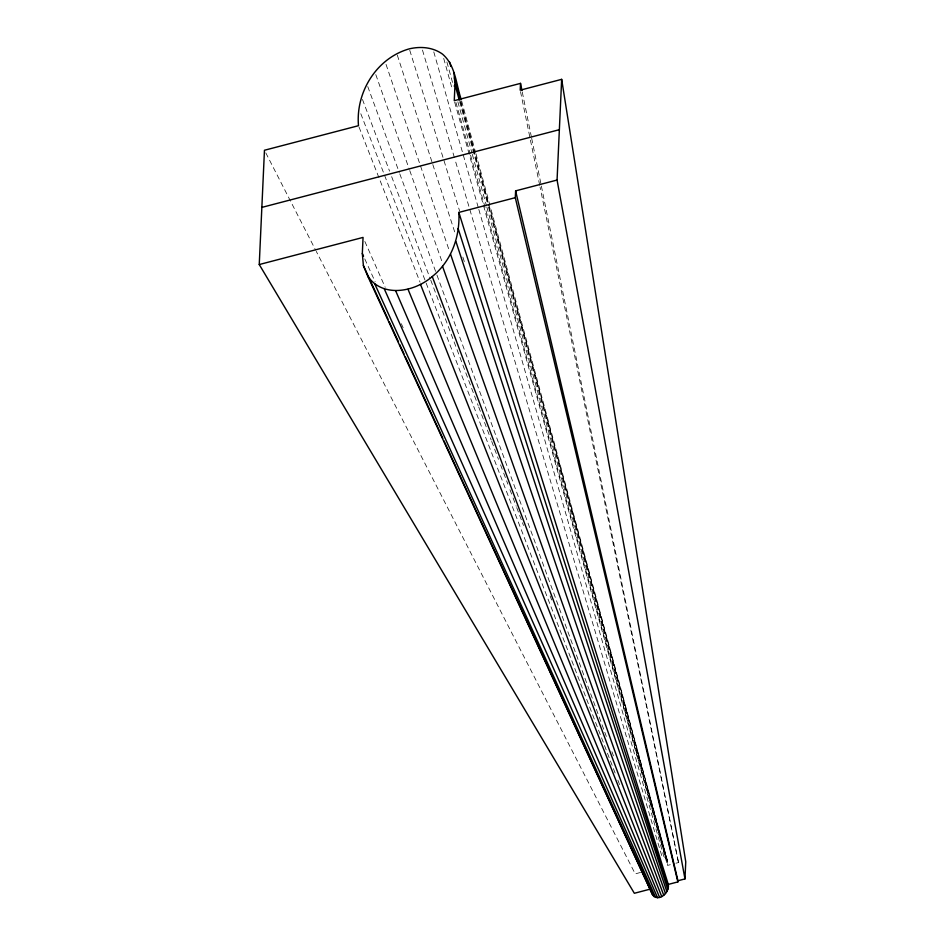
<?xml version="1.0" encoding="UTF-8"?>
<svg xmlns="http://www.w3.org/2000/svg" width="945" height="945" viewBox="0 0 945 945"><rect width="100%" height="100%" fill="white"/><g stroke="black" fill="none" stroke-linecap="round" stroke-linejoin="round"><path stroke-width="0.71" stroke-dasharray="4.72 3.54" d="M670.312 864.687L667.501 865.419L667.442 860.635L490.231 206.494M541.355 186L678.711 863.635L540.056 187.039M640.556 872.459L635.229 873.853L316.268 251.37M675.947 863.21L678.758 862.478M667.442 860.635L665.504 857.505L661.949 856.335L454.817 158.996M265.805 152.877L315.595 250.059M364.77 258.883L375.13 281.716M364.853 241.471L385.194 287.315M401.353 323.722L403.137 327.761M359.029 127.067L420.053 282.177M360.813 113.743L425.616 281.728M426.148 283.11L615.75 774.687M617.876 780.192L620.534 787.079M362.467 99.449L389.564 171.151M391.655 176.668L430.211 278.704M430.743 280.086L478.17 405.57M478.69 406.941L491.199 440.039M491.719 441.421L498.487 459.341M500.578 464.857L503.177 471.756M503.697 473.138L507.867 484.159M509.957 489.675L512.556 496.574M513.088 497.956L516.206 506.225M516.726 507.607L521.947 521.392M522.467 522.774L523.506 525.526M550.084 595.858L551.656 599.992M367.759 86.574L399.298 172.486M399.806 173.868L436.425 273.637M436.933 275.03L604.292 730.91M604.8 732.292L606.324 736.45M611.923 751.7L613.447 755.858M375.791 74.608L409.268 169.19M409.764 170.584L442.26 262.391M386.021 64.354L449.536 251.441M397.302 55.129L432.361 163.131M432.81 164.536L455.124 233.261M462.861 257.111L464.68 262.722M409.752 50.25L459.601 210.959M422.474 50.073L454.403 157.579M433.779 51.892L478.418 208.018M478.82 209.436L663.874 856.643M454.663 102.095L667.501 865.419M443.713 58.401L452.395 89.68M455.951 102.473L470.149 153.669M470.551 155.086L665.504 857.505M446.89 61.968L453.553 86.137M457.853 101.776L471.945 152.96M472.335 154.378L486.415 205.561M486.817 206.979L666.048 858.119M460.617 100.713L667.524 861.556M460.534 101.977L488.825 205.833M489.215 207.262L666.721 858.863M459.66 101.658L488.045 205.502M488.423 206.931L667.619 862.691M461.656 101.032L475.559 152.334M475.949 153.763L489.841 205.065M520.506 91.618L539.76 185.586M522.278 92.055L531.373 136.86M531.669 138.301L541.072 184.559"/><path stroke-width="1.42" d="M650.632 889.021L634.343 893.273L259.249 264.541L264.458 150.255L358.486 125.697C355.568 92.256 376.476 58.117 409.315 48.845C420.631 46.199 432.881 47.179 442.532 54.137C455.691 65.465 455.974 84.247 461.278 99.603M453.943 72.529L454.994 84.589L454.261 100.678L520.518 83.373L520.199 90.177L561.661 79.345L557.066 180.046L515.616 190.866L515.297 197.67L458.845 212.412L668.28 884.414C669.863 892.257 659.197 902.345 652.771 895.222L367.64 275.964L363.388 265.569L362.325 253.508L363.057 237.419L259.249 264.541M367.64 275.964C382.418 298.301 414.713 291.958 432.255 276.542C451.438 261.151 460.191 236.557 458.845 212.412M668.28 884.414L677.872 881.909L677.931 880.752L515.616 190.866M677.931 880.752L684.971 878.909L685.751 861.793L561.661 79.345M261.848 207.392L559.357 129.689M363.388 265.569L388.005 319.127M389.245 321.808L398.471 341.889M399.7 344.559L404.011 353.938M405.24 356.608L442.792 438.279M444.02 440.949L652.771 895.222M374.799 283.972L653.987 896.581M362.325 253.508L363.553 256.201M650.042 887.379L651.873 891.407M384.367 289.052L655.617 897.443M395.695 290.859L657.543 897.75M408.016 289.264L659.634 897.478M420.49 284.374L661.76 896.651M432.255 276.542L663.756 895.317M442.52 266.277L665.504 893.568M450.588 254.299L666.875 891.537M455.903 241.412L667.772 889.339M458.112 228.501L668.15 887.154M454.415 77.927L460.227 99.296M449.69 62.146L450.848 66.41M454.994 84.589L459.27 100.241M515.297 197.67L677.872 881.909M520.518 83.373L521.983 90.602M557.066 180.046L684.971 878.909"/></g></svg>
